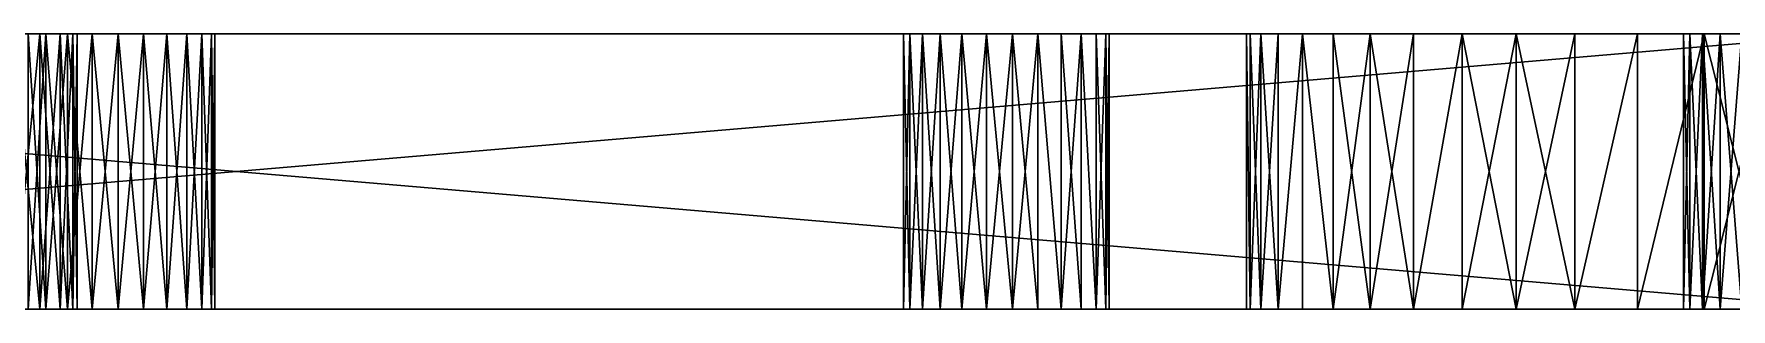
# Model space of a CAD drawing. Header units: metres. Extents: x -5.7 to 75.9, y 0 to 4.
# Drawn here: x 14.87 to 39.54, y 0 to 4 of the extents above; entities that cross this region are included whole.
import ezdxf

# ---------------------------------------------------------------- set-up
doc = ezdxf.new("R2010")
doc.units = ezdxf.units.M

msp = doc.modelspace()

# ---------------------------------------------------------------- linework, layer by layer
for points in [[(-5.696938, 4, 90), (-5.696938, 0, 90), (41.318542, 0, 90)], [(41.318542, 4, 90), (-5.696938, 4, 90), (41.318542, 0, 90)], [(41.318542, 4, -5), (41.318542, 0, -5), (-5.696938, 0, -5)], [(-5.696938, 4, -5), (41.318542, 4, -5), (-5.696938, 0, -5)], [(9, 4, 84), (-5.696938, 4, 90), (41.318542, 4, 90)], [(-5.696938, 4, -5), (9, 4), (41.318542, 4, -5)], [(9, 4, 24), (16.463526, 4, 35.573414), (27.511827, 4, 26.312)], [(9, 4, 24), (27.511827, 4, 26.312), (27.605335, 4, 25.947813)], [(14.571653, 4, 14.590503), (9, 4, 24), (27.605335, 4, 25.947813)], [(14.571653, 4, 74.554253), (9, 4, 84), (41.318542, 4, 90)], [(9, 4, 60), (15.043864, 4, 48.155769), (14.786474, 4, 47.88168)], [(14.786474, 4, 36.11832), (15.043864, 4, 35.844231), (9, 4, 24)], [(15.043864, 4, 35.844231), (15.361331, 4, 35.642761), (9, 4, 24)], [(15.043864, 4, 48.155769), (9, 4, 60), (15.361331, 4, 48.357239)], [(15.361331, 4, 35.642761), (15.718928, 4, 35.526569), (9, 4, 24)], [(15.718928, 4, 35.526569), (16.094185, 4, 35.50296), (9, 4, 24)], [(16.094185, 4, 35.50296), (16.463526, 4, 35.573414), (9, 4, 24)], [(15.361331, 4, 48.357239), (9, 4, 60), (15.718928, 4, 48.473431)], [(15.718928, 4, 48.473431), (9, 4, 60), (16.094185, 4, 48.49704)], [(16.094185, 4, 48.49704), (9, 4, 60), (16.463526, 4, 48.426586)], [(9, 4, 60), (14.571653, 4, 71.176941), (27.605335, 4, 58.052185)], [(16.463526, 4, 48.426586), (9, 4, 60), (27.511827, 4, 57.688)], [(9, 4, 60), (27.605335, 4, 58.052185), (27.511827, 4, 57.688)], [(14.571653, 4, 11.213191), (14.957937, 4, 11.532753), (9, 4)], [(9, 4), (14.957937, 4, 11.532753), (41.318542, 4, -5)], [(14.571653, 4, 71.176941), (14.571653, 0, 71.176941), (14.957937, 0, 71.496506)], [(14.957937, 4, 71.496506), (14.571653, 4, 71.176941), (14.957937, 0, 71.496506)], [(14.571653, 4, 74.554253), (14.957937, 4, 74.234688), (14.957937, 0, 74.234688)], [(14.571653, 4, 74.554253), (14.957937, 0, 74.234688), (14.571653, 0, 74.554253)], [(14.957937, 4, 11.532753), (14.571653, 4, 11.213191), (14.571653, 0, 11.213191)], [(14.957937, 4, 11.532753), (14.571653, 0, 11.213191), (14.957937, 0, 11.532753)], [(14.571653, 4, 14.590503), (14.957937, 4, 14.270942), (14.957937, 0, 14.270942)], [(14.571653, 4, 14.590503), (14.957937, 0, 14.270942), (14.571653, 0, 14.590503)], [(14.571653, 4, 14.590503), (27.605335, 4, 25.947813), (27.786474, 4, 25.618322)], [(14.957937, 4, 14.270942), (14.571653, 4, 14.590503), (27.786474, 4, 25.618322)], [(14.957937, 4, 74.234688), (14.571653, 4, 74.554253), (41.318542, 4, 90)], [(14.571653, 4, 71.176941), (14.957937, 4, 71.496506), (27.786474, 4, 58.38168)], [(14.571653, 4, 71.176941), (27.786474, 4, 58.38168), (27.605335, 4, 58.052185)], [(14.786474, 4, 37.88168), (15.043864, 4, 38.155769), (14.786474, 0, 37.88168)], [(15.043864, 4, 38.155769), (15.043864, 0, 38.155769), (14.786474, 0, 37.88168)], [(14.786474, 4, 36.11832), (14.786474, 0, 36.11832), (15.043864, 0, 35.844231)], [(15.043864, 4, 35.844231), (14.786474, 4, 36.11832), (15.043864, 0, 35.844231)], [(14.786474, 4, 47.88168), (15.043864, 4, 48.155769), (15.043864, 0, 48.155769)], [(14.786474, 4, 47.88168), (15.043864, 0, 48.155769), (14.786474, 0, 47.88168)], [(15.043864, 4, 45.844231), (14.786474, 4, 46.11832), (14.786474, 0, 46.11832)], [(15.043864, 4, 45.844231), (14.786474, 0, 46.11832), (15.043864, 0, 45.844231)], [(15.043864, 4, 45.844231), (15.043864, 4, 38.155769), (14.786474, 4, 37.88168)], [(14.786474, 4, 46.11832), (15.043864, 4, 45.844231), (14.786474, 4, 37.88168)], [(15.252613, 4, 71.902092), (14.957937, 4, 71.496506), (14.957937, 0, 71.496506)], [(15.252613, 4, 71.902092), (14.957937, 0, 71.496506), (15.252613, 0, 71.902092)], [(14.957937, 4, 74.234688), (15.252613, 4, 73.829102), (14.957937, 0, 74.234688)], [(15.252613, 4, 73.829102), (15.252613, 0, 73.829102), (14.957937, 0, 74.234688)], [(15.252613, 4, 11.93834), (14.957937, 4, 11.532753), (14.957937, 0, 11.532753)], [(15.252613, 4, 11.93834), (14.957937, 0, 11.532753), (15.252613, 0, 11.93834)], [(14.957937, 4, 14.270942), (15.252613, 4, 13.865355), (15.252613, 0, 13.865355)], [(14.957937, 4, 14.270942), (15.252613, 0, 13.865355), (14.957937, 0, 14.270942)], [(15.252613, 4, 73.829102), (14.957937, 4, 74.234688), (41.318542, 4, 90)], [(14.957937, 4, 14.270942), (27.786474, 4, 25.618322), (28.043863, 4, 25.344231)], [(15.252613, 4, 13.865355), (14.957937, 4, 14.270942), (28.043863, 4, 25.344231)], [(14.957937, 4, 71.496506), (15.252613, 4, 71.902092), (28.043863, 4, 58.655769)], [(14.957937, 4, 71.496506), (28.043863, 4, 58.655769), (27.786474, 4, 58.38168)], [(14.957937, 4, 11.532753), (15.252613, 4, 11.93834), (41.318542, 4, -5)], [(15.043864, 4, 38.155769), (15.361331, 4, 38.357239), (15.043864, 0, 38.155769)], [(15.361331, 4, 38.357239), (15.361331, 0, 38.357239), (15.043864, 0, 38.155769)], [(15.043864, 4, 35.844231), (15.043864, 0, 35.844231), (15.361331, 0, 35.642761)], [(15.361331, 4, 35.642761), (15.043864, 4, 35.844231), (15.361331, 0, 35.642761)], [(15.043864, 4, 48.155769), (15.361331, 4, 48.357239), (15.361331, 0, 48.357239)], [(15.043864, 4, 48.155769), (15.361331, 0, 48.357239), (15.043864, 0, 48.155769)], [(15.361331, 4, 45.642761), (15.043864, 4, 45.844231), (15.043864, 0, 45.844231)], [(15.361331, 4, 45.642761), (15.043864, 0, 45.844231), (15.361331, 0, 45.642761)], [(15.043864, 4, 45.844231), (15.361331, 4, 45.642761), (15.043864, 4, 38.155769)], [(15.043864, 4, 38.155769), (15.361331, 4, 45.642761), (15.361331, 4, 38.357239)], [(15.252613, 4, 73.829102), (15.437166, 4, 73.362976), (15.252613, 0, 73.829102)], [(15.437166, 4, 73.362976), (15.437166, 0, 73.362976), (15.252613, 0, 73.829102)], [(15.252613, 4, 71.902092), (15.252613, 0, 71.902092), (15.437166, 0, 72.368217)], [(15.437166, 4, 72.368217), (15.252613, 4, 71.902092), (15.437166, 0, 72.368217)], [(15.437166, 4, 12.404468), (15.252613, 4, 11.93834), (15.252613, 0, 11.93834)], [(15.252613, 4, 13.865355), (15.437166, 4, 13.399227), (15.437166, 0, 13.399227)], [(15.437166, 4, 12.404468), (15.252613, 0, 11.93834), (15.437166, 0, 12.404468)], [(15.252613, 4, 13.865355), (15.437166, 0, 13.399227), (15.252613, 0, 13.865355)], [(15.252613, 4, 11.93834), (15.437166, 4, 12.404468), (39.124958, 4, 15.786326)], [(15.252613, 4, 11.93834), (39.124958, 4, 15.786326), (39.382347, 4, 15.512235)], [(15.252613, 4, 13.865355), (28.043863, 4, 25.344231), (28.361332, 4, 25.142759)], [(15.437166, 4, 13.399227), (15.252613, 4, 13.865355), (28.361332, 4, 25.142759)], [(15.252613, 4, 71.902092), (15.437166, 4, 72.368217), (28.361332, 4, 58.857239)], [(28.043863, 4, 58.655769), (15.252613, 4, 71.902092), (28.361332, 4, 58.857239)], [(15.437166, 4, 73.362976), (15.252613, 4, 73.829102), (39.382347, 4, 67.823776)], [(15.252613, 4, 73.829102), (41.318542, 4, 90), (39.382347, 4, 67.823776)], [(15.252613, 4, 11.93834), (39.382347, 4, 15.512235), (41.318542, 4, -5)], [(15.361331, 4, 38.357239), (15.718928, 4, 38.473431), (15.718928, 0, 38.473431)], [(15.361331, 4, 38.357239), (15.718928, 0, 38.473431), (15.361331, 0, 38.357239)], [(15.718928, 4, 35.526569), (15.361331, 4, 35.642761), (15.361331, 0, 35.642761)], [(15.718928, 4, 35.526569), (15.361331, 0, 35.642761), (15.718928, 0, 35.526569)], [(15.361331, 4, 48.357239), (15.718928, 4, 48.473431), (15.718928, 0, 48.473431)], [(15.361331, 4, 48.357239), (15.718928, 0, 48.473431), (15.361331, 0, 48.357239)], [(15.361331, 4, 45.642761), (15.361331, 0, 45.642761), (15.718928, 0, 45.526569)], [(15.718928, 4, 45.526569), (15.361331, 4, 45.642761), (15.718928, 0, 45.526569)], [(15.361331, 4, 38.357239), (15.361331, 4, 45.642761), (15.718928, 4, 38.473431)], [(15.361331, 4, 45.642761), (15.718928, 4, 45.526569), (15.718928, 4, 38.473431)], [(15.437166, 4, 73.362976), (15.5, 4, 72.865601), (15.5, 0, 72.865601)], [(15.437166, 4, 73.362976), (15.5, 0, 72.865601), (15.437166, 0, 73.362976)], [(15.5, 4, 72.865601), (15.437166, 4, 72.368217), (15.437166, 0, 72.368217)], [(15.5, 4, 72.865601), (15.437166, 0, 72.368217), (15.5, 0, 72.865601)], [(15.437166, 4, 13.399227), (15.5, 4, 12.901847), (15.5, 0, 12.901847)], [(15.437166, 4, 13.399227), (15.5, 0, 12.901847), (15.437166, 0, 13.399227)], [(15.5, 4, 12.901847), (15.437166, 4, 12.404468), (15.437166, 0, 12.404468)], [(15.5, 4, 12.901847), (15.437166, 0, 12.404468), (15.5, 0, 12.901847)], [(15.437166, 4, 12.404468), (15.5, 4, 12.901847), (38.943817, 4, 16.115818)], [(15.437166, 4, 12.404468), (38.943817, 4, 16.115818), (39.124958, 4, 15.786326)], [(15.5, 4, 12.901847), (15.437166, 4, 13.399227), (28.718927, 4, 25.026569)], [(15.437166, 4, 13.399227), (28.361332, 4, 25.142759), (28.718927, 4, 25.026569)], [(28.361332, 4, 58.857239), (15.437166, 4, 72.368217), (28.718927, 4, 58.973431)], [(15.5, 4, 72.865601), (15.437166, 4, 73.362976), (39.124958, 4, 67.549683)], [(15.437166, 4, 73.362976), (39.382347, 4, 67.823776), (39.124958, 4, 67.549683)], [(15.437166, 4, 72.368217), (15.5, 4, 72.865601), (38.943817, 4, 67.220192)], [(28.718927, 4, 58.973431), (15.437166, 4, 72.368217), (38.943817, 4, 67.220192)], [(15.5, 4, 12.901847), (28.718927, 4, 25.026569), (38.943817, 4, 16.115818)], [(15.5, 4, 72.865601), (39.124958, 4, 67.549683), (38.943817, 4, 67.220192)], [(15.718928, 4, 38.473431), (16.094185, 4, 38.49704), (15.718928, 0, 38.473431)], [(16.094185, 4, 38.49704), (16.094185, 0, 38.49704), (15.718928, 0, 38.473431)], [(15.718928, 4, 35.526569), (15.718928, 0, 35.526569), (16.094185, 0, 35.50296)], [(16.094185, 4, 35.50296), (15.718928, 4, 35.526569), (16.094185, 0, 35.50296)], [(15.718928, 4, 48.473431), (16.094185, 4, 48.49704), (15.718928, 0, 48.473431)], [(16.094185, 4, 48.49704), (16.094185, 0, 48.49704), (15.718928, 0, 48.473431)], [(16.094185, 4, 45.50296), (15.718928, 4, 45.526569), (15.718928, 0, 45.526569)], [(16.094185, 4, 45.50296), (15.718928, 0, 45.526569), (16.094185, 0, 45.50296)], [(15.718928, 4, 45.526569), (16.094185, 4, 45.50296), (16.094185, 4, 38.49704)], [(15.718928, 4, 38.473431), (15.718928, 4, 45.526569), (16.094185, 4, 38.49704)], [(16.463526, 4, 35.573414), (16.094185, 4, 35.50296), (16.094185, 0, 35.50296)], [(16.463526, 4, 35.573414), (16.094185, 0, 35.50296), (16.463526, 0, 35.573414)], [(16.094185, 4, 38.49704), (16.463526, 4, 38.426586), (16.094185, 0, 38.49704)], [(16.463526, 4, 38.426586), (16.463526, 0, 38.426586), (16.094185, 0, 38.49704)], [(16.094185, 4, 48.49704), (16.463526, 4, 48.426586), (16.463526, 0, 48.426586)], [(16.094185, 4, 48.49704), (16.463526, 0, 48.426586), (16.094185, 0, 48.49704)], [(16.094185, 4, 45.50296), (16.094185, 0, 45.50296), (16.463526, 0, 45.573414)], [(16.463526, 4, 45.573414), (16.094185, 4, 45.50296), (16.463526, 0, 45.573414)], [(16.094185, 4, 38.49704), (16.463526, 4, 45.573414), (16.463526, 4, 38.426586)], [(16.094185, 4, 45.50296), (16.463526, 4, 45.573414), (16.094185, 4, 38.49704)], [(16.463526, 4, 35.573414), (16.463526, 0, 35.573414), (16.80374, 0, 35.733509)], [(16.80374, 4, 35.733509), (16.463526, 4, 35.573414), (16.80374, 0, 35.733509)], [(16.463526, 4, 38.426586), (16.80374, 4, 38.266491), (16.80374, 0, 38.266491)], [(16.463526, 4, 38.426586), (16.80374, 0, 38.266491), (16.463526, 0, 38.426586)], [(16.80374, 4, 45.733509), (16.463526, 0, 45.573414), (16.80374, 0, 45.733509)], [(16.463526, 4, 48.426586), (16.80374, 4, 48.266491), (16.463526, 0, 48.426586)], [(16.80374, 4, 48.266491), (16.80374, 0, 48.266491), (16.463526, 0, 48.426586)], [(16.80374, 4, 45.733509), (16.463526, 4, 45.573414), (16.463526, 0, 45.573414)], [(16.463526, 4, 45.573414), (16.80374, 4, 45.733509), (16.463526, 4, 38.426586)], [(16.463526, 4, 38.426586), (16.80374, 4, 45.733509), (16.80374, 4, 38.266491)], [(16.463526, 4, 35.573414), (16.80374, 4, 35.733509), (27.511827, 4, 26.688)], [(16.463526, 4, 35.573414), (27.511827, 4, 26.688), (27.511827, 4, 26.312)], [(16.463526, 4, 48.426586), (27.511827, 4, 57.688), (27.511827, 4, 57.312)], [(16.80374, 4, 48.266491), (16.463526, 4, 48.426586), (27.511827, 4, 57.312)], [(17.093452, 4, 35.973179), (16.80374, 4, 35.733509), (16.80374, 0, 35.733509)], [(17.093452, 4, 35.973179), (16.80374, 0, 35.733509), (17.093452, 0, 35.973179)], [(16.80374, 4, 38.266491), (17.093452, 4, 38.026821), (17.093452, 0, 38.026821)], [(16.80374, 4, 38.266491), (17.093452, 0, 38.026821), (16.80374, 0, 38.266491)], [(16.80374, 4, 45.733509), (16.80374, 0, 45.733509), (17.093452, 0, 45.973179)], [(17.093452, 4, 45.973179), (16.80374, 4, 45.733509), (17.093452, 0, 45.973179)], [(16.80374, 4, 48.266491), (17.093452, 4, 48.026821), (17.093452, 0, 48.026821)], [(16.80374, 4, 48.266491), (17.093452, 0, 48.026821), (16.80374, 0, 48.266491)], [(16.80374, 4, 38.266491), (16.80374, 4, 45.733509), (17.093452, 4, 38.026821)], [(16.80374, 4, 45.733509), (17.093452, 4, 45.973179), (17.093452, 4, 38.026821)], [(16.80374, 4, 35.733509), (17.093452, 4, 35.973179), (27.605335, 4, 27.052187)], [(16.80374, 4, 35.733509), (27.605335, 4, 27.052187), (27.511827, 4, 26.688)], [(16.80374, 4, 48.266491), (27.511827, 4, 57.312), (27.605335, 4, 56.947815)], [(17.093452, 4, 48.026821), (16.80374, 4, 48.266491), (27.605335, 4, 56.947815)], [(17.093452, 4, 35.973179), (17.093452, 0, 35.973179), (17.314461, 0, 36.27737)], [(17.314461, 4, 36.27737), (17.093452, 4, 35.973179), (17.314461, 0, 36.27737)], [(17.093452, 4, 38.026821), (17.314461, 4, 37.72263), (17.093452, 0, 38.026821)], [(17.314461, 4, 37.72263), (17.314461, 0, 37.72263), (17.093452, 0, 38.026821)], [(17.314461, 4, 46.27737), (17.093452, 4, 45.973179), (17.093452, 0, 45.973179)], [(17.314461, 4, 46.27737), (17.093452, 0, 45.973179), (17.314461, 0, 46.27737)], [(17.093452, 4, 48.026821), (17.314461, 4, 47.72263), (17.314461, 0, 47.72263)], [(17.093452, 4, 48.026821), (17.314461, 0, 47.72263), (17.093452, 0, 48.026821)], [(17.093452, 4, 38.026821), (17.093452, 4, 45.973179), (17.314461, 4, 37.72263)], [(17.093452, 4, 45.973179), (17.314461, 4, 46.27737), (17.314461, 4, 37.72263)], [(17.093452, 4, 35.973179), (17.314461, 4, 36.27737), (27.786474, 4, 27.381678)], [(17.093452, 4, 35.973179), (27.786474, 4, 27.381678), (27.605335, 4, 27.052187)], [(17.093452, 4, 48.026821), (27.605335, 4, 56.947815), (27.786474, 4, 56.61832)], [(17.314461, 4, 47.72263), (17.093452, 4, 48.026821), (27.786474, 4, 56.61832)], [(17.314461, 4, 37.72263), (17.452875, 4, 37.373035), (17.314461, 0, 37.72263)], [(17.452875, 4, 37.373035), (17.452875, 0, 37.373035), (17.314461, 0, 37.72263)], [(17.452875, 4, 36.626965), (17.314461, 4, 36.27737), (17.314461, 0, 36.27737)], [(17.452875, 4, 36.626965), (17.314461, 0, 36.27737), (17.452875, 0, 36.626965)], [(17.314461, 4, 47.72263), (17.452875, 4, 47.373035), (17.452875, 0, 47.373035)], [(17.314461, 4, 46.27737), (17.314461, 0, 46.27737), (17.452875, 0, 46.626965)], [(17.452875, 4, 46.626965), (17.314461, 4, 46.27737), (17.452875, 0, 46.626965)], [(17.314461, 4, 47.72263), (17.452875, 0, 47.373035), (17.314461, 0, 47.72263)], [(17.314461, 4, 36.27737), (17.452875, 4, 36.626965), (28.043863, 4, 27.655769)], [(17.314461, 4, 36.27737), (28.043863, 4, 27.655769), (27.786474, 4, 27.381678)], [(17.314461, 4, 47.72263), (27.786474, 4, 56.61832), (28.043863, 4, 56.344231)], [(17.452875, 4, 47.373035), (17.314461, 4, 47.72263), (28.043863, 4, 56.344231)], [(17.314461, 4, 46.27737), (17.452875, 4, 46.626965), (32.551189, 4, 43.10722)], [(17.314461, 4, 46.27737), (32.551189, 4, 43.10722), (32.5, 4, 42)], [(17.314461, 4, 37.72263), (17.314461, 4, 46.27737), (32.5, 4, 42)], [(17.314461, 4, 37.72263), (32.5, 4, 42), (32.551189, 4, 40.89278)], [(17.452875, 4, 37.373035), (17.314461, 4, 37.72263), (32.551189, 4, 40.89278)], [(17.452875, 4, 37.373035), (17.5, 4, 37), (17.452875, 0, 37.373035)], [(17.5, 4, 37), (17.5, 0, 37), (17.452875, 0, 37.373035)], [(17.5, 4, 37), (17.452875, 4, 36.626965), (17.452875, 0, 36.626965)], [(17.5, 4, 37), (17.452875, 0, 36.626965), (17.5, 0, 37)], [(17.452875, 4, 47.373035), (17.5, 4, 47), (17.5, 0, 47)], [(17.452875, 4, 47.373035), (17.5, 0, 47), (17.452875, 0, 47.373035)], [(17.5, 4, 47), (17.452875, 4, 46.626965), (17.452875, 0, 46.626965)], [(17.5, 4, 47), (17.452875, 0, 46.626965), (17.5, 0, 47)], [(17.452875, 4, 36.626965), (33.310333, 4, 37.6651), (28.361332, 4, 27.857241)], [(28.043863, 4, 27.655769), (17.452875, 4, 36.626965), (28.361332, 4, 27.857241)], [(17.452875, 4, 47.373035), (28.361332, 4, 56.142761), (33.310333, 4, 46.3349)], [(17.452875, 4, 47.373035), (33.310333, 4, 46.3349), (32.958092, 4, 45.283955)], [(17.5, 4, 47), (17.452875, 4, 47.373035), (32.958092, 4, 45.283955)], [(17.452875, 4, 46.626965), (17.5, 4, 47), (32.704323, 4, 44.204994)], [(17.452875, 4, 47.373035), (28.043863, 4, 56.344231), (28.361332, 4, 56.142761)], [(17.452875, 4, 46.626965), (32.704323, 4, 44.204994), (32.551189, 4, 43.10722)], [(17.5, 4, 37), (17.452875, 4, 37.373035), (32.704323, 4, 39.795006)], [(17.452875, 4, 37.373035), (32.551189, 4, 40.89278), (32.704323, 4, 39.795006)], [(17.452875, 4, 36.626965), (17.5, 4, 37), (32.958092, 4, 38.716045)], [(17.452875, 4, 36.626965), (32.958092, 4, 38.716045), (33.310333, 4, 37.6651)], [(17.5, 4, 47), (32.958092, 4, 45.283955), (32.704323, 4, 44.204994)], [(17.5, 4, 37), (32.704323, 4, 39.795006), (32.958092, 4, 38.716045)], [(27.605335, 4, 27.052187), (27.605335, 0, 27.052187), (27.511827, 0, 26.688)], [(27.511827, 4, 26.688), (27.605335, 4, 27.052187), (27.511827, 0, 26.688)], [(27.511827, 4, 26.312), (27.511827, 4, 26.688), (27.511827, 0, 26.688)], [(27.511827, 4, 26.312), (27.511827, 0, 26.688), (27.511827, 0, 26.312)], [(27.605335, 4, 25.947813), (27.511827, 4, 26.312), (27.511827, 0, 26.312)], [(27.605335, 4, 25.947813), (27.511827, 0, 26.312), (27.605335, 0, 25.947813)], [(27.511827, 4, 57.688), (27.605335, 4, 58.052185), (27.605335, 0, 58.052185)], [(27.511827, 4, 57.688), (27.605335, 0, 58.052185), (27.511827, 0, 57.688)], [(27.511827, 4, 57.312), (27.511827, 4, 57.688), (27.511827, 0, 57.688)], [(27.511827, 4, 57.312), (27.511827, 0, 57.688), (27.511827, 0, 57.312)], [(27.511827, 4, 57.312), (27.511827, 0, 57.312), (27.605335, 0, 56.947815)], [(27.605335, 4, 56.947815), (27.511827, 4, 57.312), (27.605335, 0, 56.947815)], [(27.605335, 4, 27.052187), (27.786474, 4, 27.381678), (27.786474, 0, 27.381678)], [(27.605335, 4, 27.052187), (27.786474, 0, 27.381678), (27.605335, 0, 27.052187)], [(27.605335, 4, 25.947813), (27.605335, 0, 25.947813), (27.786474, 0, 25.618322)], [(27.786474, 4, 25.618322), (27.605335, 4, 25.947813), (27.786474, 0, 25.618322)], [(27.605335, 4, 58.052185), (27.786474, 4, 58.38168), (27.786474, 0, 58.38168)], [(27.605335, 4, 58.052185), (27.786474, 0, 58.38168), (27.605335, 0, 58.052185)], [(27.786474, 4, 56.61832), (27.605335, 4, 56.947815), (27.605335, 0, 56.947815)], [(27.786474, 4, 56.61832), (27.605335, 0, 56.947815), (27.786474, 0, 56.61832)], [(27.786474, 4, 27.381678), (28.043863, 4, 27.655769), (28.043863, 0, 27.655769)], [(27.786474, 4, 27.381678), (28.043863, 0, 27.655769), (27.786474, 0, 27.381678)], [(28.043863, 4, 25.344231), (27.786474, 4, 25.618322), (27.786474, 0, 25.618322)], [(28.043863, 4, 25.344231), (27.786474, 0, 25.618322), (28.043863, 0, 25.344231)], [(27.786474, 4, 58.38168), (28.043863, 4, 58.655769), (28.043863, 0, 58.655769)], [(27.786474, 4, 58.38168), (28.043863, 0, 58.655769), (27.786474, 0, 58.38168)], [(28.043863, 4, 56.344231), (27.786474, 4, 56.61832), (27.786474, 0, 56.61832)], [(28.043863, 4, 56.344231), (27.786474, 0, 56.61832), (28.043863, 0, 56.344231)], [(28.043863, 4, 27.655769), (28.361332, 4, 27.857241), (28.043863, 0, 27.655769)], [(28.361332, 4, 27.857241), (28.361332, 0, 27.857241), (28.043863, 0, 27.655769)], [(28.361332, 4, 25.142759), (28.043863, 4, 25.344231), (28.043863, 0, 25.344231)], [(28.361332, 4, 25.142759), (28.043863, 0, 25.344231), (28.361332, 0, 25.142759)], [(28.043863, 4, 58.655769), (28.361332, 4, 58.857239), (28.361332, 0, 58.857239)], [(28.043863, 4, 58.655769), (28.361332, 0, 58.857239), (28.043863, 0, 58.655769)], [(28.361332, 4, 56.142761), (28.043863, 4, 56.344231), (28.043863, 0, 56.344231)], [(28.361332, 4, 56.142761), (28.043863, 0, 56.344231), (28.361332, 0, 56.142761)], [(28.361332, 4, 27.857241), (28.718927, 4, 27.973431), (28.361332, 0, 27.857241)], [(28.718927, 4, 27.973431), (28.718927, 0, 27.973431), (28.361332, 0, 27.857241)], [(28.361332, 4, 25.142759), (28.361332, 0, 25.142759), (28.718927, 0, 25.026569)], [(28.718927, 4, 25.026569), (28.361332, 4, 25.142759), (28.718927, 0, 25.026569)], [(28.361332, 4, 58.857239), (28.718927, 4, 58.973431), (28.718927, 0, 58.973431)], [(28.361332, 4, 58.857239), (28.718927, 0, 58.973431), (28.361332, 0, 58.857239)], [(28.361332, 4, 56.142761), (28.361332, 0, 56.142761), (28.718927, 0, 56.026569)], [(28.718927, 4, 56.026569), (28.361332, 4, 56.142761), (28.718927, 0, 56.026569)], [(28.361332, 4, 27.857241), (33.310333, 4, 37.6651), (28.718927, 4, 27.973431)], [(28.361332, 4, 56.142761), (28.718927, 4, 56.026569), (33.310333, 4, 46.3349)], [(28.718927, 4, 27.973431), (29.094185, 4, 27.99704), (29.094185, 0, 27.99704)], [(28.718927, 4, 27.973431), (29.094185, 0, 27.99704), (28.718927, 0, 27.973431)], [(28.718927, 4, 25.026569), (28.718927, 0, 25.026569), (29.094185, 0, 25.00296)], [(29.094185, 4, 25.00296), (28.718927, 4, 25.026569), (29.094185, 0, 25.00296)], [(28.718927, 4, 58.973431), (29.094185, 4, 58.99704), (29.094185, 0, 58.99704)], [(28.718927, 4, 58.973431), (29.094185, 0, 58.99704), (28.718927, 0, 58.973431)], [(29.094185, 4, 56.00296), (28.718927, 4, 56.026569), (28.718927, 0, 56.026569)], [(29.094185, 4, 56.00296), (28.718927, 0, 56.026569), (29.094185, 0, 56.00296)], [(28.718927, 4, 25.026569), (29.094185, 4, 25.00296), (38.850311, 4, 16.480005)], [(28.718927, 4, 25.026569), (38.850311, 4, 16.480005), (38.943817, 4, 16.115818)], [(33.310333, 4, 37.6651), (33.758041, 4, 36.651138), (28.718927, 4, 27.973431)], [(28.718927, 4, 27.973431), (33.758041, 4, 36.651138), (29.094185, 4, 27.99704)], [(28.718927, 4, 56.026569), (29.094185, 4, 56.00296), (33.758041, 4, 47.348862)], [(28.718927, 4, 56.026569), (33.758041, 4, 47.348862), (33.310333, 4, 46.3349)], [(29.094185, 4, 58.99704), (28.718927, 4, 58.973431), (38.943817, 4, 67.220192)], [(29.463526, 4, 25.073416), (29.094185, 0, 25.00296), (29.463526, 0, 25.073416)], [(29.094185, 4, 27.99704), (29.463526, 4, 27.926584), (29.463526, 0, 27.926584)], [(29.094185, 4, 27.99704), (29.463526, 0, 27.926584), (29.094185, 0, 27.99704)], [(29.463526, 4, 25.073416), (29.094185, 4, 25.00296), (29.094185, 0, 25.00296)], [(29.094185, 4, 58.99704), (29.463526, 4, 58.926586), (29.094185, 0, 58.99704)], [(29.463526, 4, 58.926586), (29.463526, 0, 58.926586), (29.094185, 0, 58.99704)], [(29.094185, 4, 56.00296), (29.094185, 0, 56.00296), (29.463526, 0, 56.073414)], [(29.463526, 4, 56.073414), (29.094185, 4, 56.00296), (29.463526, 0, 56.073414)], [(29.094185, 4, 25.00296), (38.850311, 4, 16.856005), (38.850311, 4, 16.480005)], [(33.758041, 4, 36.651138), (34.297394, 4, 35.682816), (29.094185, 4, 27.99704)], [(29.094185, 4, 27.99704), (34.297394, 4, 35.682816), (29.463526, 4, 27.926584)], [(29.094185, 4, 56.00296), (29.463526, 4, 56.073414), (34.297394, 4, 48.317184)], [(29.094185, 4, 56.00296), (34.297394, 4, 48.317184), (33.758041, 4, 47.348862)], [(29.463526, 4, 58.926586), (29.094185, 4, 58.99704), (38.850311, 4, 66.856003)], [(29.094185, 4, 58.99704), (38.943817, 4, 67.220192), (38.850311, 4, 66.856003)], [(29.094185, 4, 25.00296), (29.463526, 4, 25.073416), (38.850311, 4, 16.856005)], [(29.463526, 4, 25.073416), (29.463526, 0, 25.073416), (29.80374, 0, 25.233509)], [(29.80374, 4, 25.233509), (29.463526, 4, 25.073416), (29.80374, 0, 25.233509)], [(29.463526, 4, 27.926584), (29.80374, 4, 27.766491), (29.80374, 0, 27.766491)], [(29.463526, 4, 27.926584), (29.80374, 0, 27.766491), (29.463526, 0, 27.926584)], [(29.463526, 4, 56.073414), (29.463526, 0, 56.073414), (29.80374, 0, 56.233509)], [(29.80374, 4, 56.233509), (29.463526, 4, 56.073414), (29.80374, 0, 56.233509)], [(29.463526, 4, 58.926586), (29.80374, 4, 58.766491), (29.80374, 0, 58.766491)], [(29.463526, 4, 58.926586), (29.80374, 0, 58.766491), (29.463526, 0, 58.926586)], [(34.297394, 4, 35.682816), (34.923794, 4, 34.768383), (29.463526, 4, 27.926584)], [(29.463526, 4, 27.926584), (34.923794, 4, 34.768383), (29.80374, 4, 27.766491)], [(29.463526, 4, 56.073414), (29.80374, 4, 56.233509), (34.923794, 4, 49.231617)], [(29.463526, 4, 56.073414), (34.923794, 4, 49.231617), (34.297394, 4, 48.317184)], [(29.463526, 4, 58.926586), (38.850311, 4, 66.856003), (38.850311, 4, 66.480003)], [(29.80374, 4, 58.766491), (29.463526, 4, 58.926586), (38.850311, 4, 66.480003)], [(29.463526, 4, 25.073416), (29.80374, 4, 25.233509), (38.943817, 4, 17.220192)], [(29.463526, 4, 25.073416), (38.943817, 4, 17.220192), (38.850311, 4, 16.856005)], [(29.80374, 4, 25.233509), (29.80374, 0, 25.233509), (30.093452, 0, 25.473179)], [(30.093452, 4, 25.473179), (29.80374, 4, 25.233509), (30.093452, 0, 25.473179)], [(29.80374, 4, 27.766491), (30.093452, 4, 27.526821), (29.80374, 0, 27.766491)], [(30.093452, 4, 27.526821), (30.093452, 0, 27.526821), (29.80374, 0, 27.766491)], [(30.093452, 4, 56.473179), (29.80374, 4, 56.233509), (29.80374, 0, 56.233509)], [(30.093452, 4, 56.473179), (29.80374, 0, 56.233509), (30.093452, 0, 56.473179)], [(29.80374, 4, 58.766491), (30.093452, 4, 58.526821), (29.80374, 0, 58.766491)], [(30.093452, 4, 58.526821), (30.093452, 0, 58.526821), (29.80374, 0, 58.766491)], [(34.923794, 4, 34.768383), (35.631893, 4, 33.915653), (29.80374, 4, 27.766491)], [(29.80374, 4, 27.766491), (35.631893, 4, 33.915653), (30.093452, 4, 27.526821)], [(29.80374, 4, 56.233509), (30.093452, 4, 56.473179), (35.631893, 4, 50.084347)], [(29.80374, 4, 56.233509), (35.631893, 4, 50.084347), (34.923794, 4, 49.231617)], [(29.80374, 4, 58.766491), (38.850311, 4, 66.480003), (38.943817, 4, 66.115814)], [(30.093452, 4, 58.526821), (29.80374, 4, 58.766491), (38.943817, 4, 66.115814)], [(29.80374, 4, 25.233509), (30.093452, 4, 25.473179), (39.124958, 4, 17.549683)], [(29.80374, 4, 25.233509), (39.124958, 4, 17.549683), (38.943817, 4, 17.220192)], [(30.314461, 4, 25.777369), (30.093452, 4, 25.473179), (30.314461, 0, 25.777369)], [(30.093452, 4, 25.473179), (30.093452, 0, 25.473179), (30.314461, 0, 25.777369)], [(30.093452, 4, 27.526821), (30.314461, 4, 27.222631), (30.314461, 0, 27.222631)], [(30.093452, 4, 27.526821), (30.314461, 0, 27.222631), (30.093452, 0, 27.526821)], [(30.093452, 4, 56.473179), (30.093452, 0, 56.473179), (30.314461, 0, 56.77737)], [(30.314461, 4, 56.77737), (30.093452, 4, 56.473179), (30.314461, 0, 56.77737)], [(30.093452, 4, 58.526821), (30.314461, 4, 58.22263), (30.314461, 0, 58.22263)], [(30.093452, 4, 58.526821), (30.314461, 0, 58.22263), (30.093452, 0, 58.526821)], [(30.093452, 4, 56.473179), (30.314461, 4, 56.77737), (36.415653, 4, 50.868107)], [(30.314461, 4, 27.222631), (30.093452, 4, 27.526821), (36.415653, 4, 33.131893)], [(30.093452, 4, 27.526821), (35.631893, 4, 33.915653), (36.415653, 4, 33.131893)], [(30.093452, 4, 56.473179), (36.415653, 4, 50.868107), (35.631893, 4, 50.084347)], [(30.314461, 4, 58.22263), (30.093452, 4, 58.526821), (39.124958, 4, 65.786324)], [(30.093452, 4, 58.526821), (38.943817, 4, 66.115814), (39.124958, 4, 65.786324)], [(30.093452, 4, 25.473179), (30.314461, 4, 25.777369), (39.382347, 4, 17.823774)], [(30.093452, 4, 25.473179), (39.382347, 4, 17.823774), (39.124958, 4, 17.549683)], [(30.452875, 4, 26.126965), (30.314461, 4, 25.777369), (30.314461, 0, 25.777369)], [(30.314461, 4, 27.222631), (30.452875, 4, 26.873035), (30.314461, 0, 27.222631)], [(30.452875, 4, 26.873035), (30.452875, 0, 26.873035), (30.314461, 0, 27.222631)], [(30.452875, 4, 26.126965), (30.314461, 0, 25.777369), (30.452875, 0, 26.126965)], [(30.314461, 4, 58.22263), (30.452875, 4, 57.873035), (30.452875, 0, 57.873035)], [(30.452875, 4, 57.126965), (30.314461, 4, 56.77737), (30.314461, 0, 56.77737)], [(30.314461, 4, 58.22263), (30.452875, 0, 57.873035), (30.314461, 0, 58.22263)], [(30.452875, 4, 57.126965), (30.314461, 0, 56.77737), (30.452875, 0, 57.126965)], [(36.415653, 4, 50.868107), (30.314461, 4, 56.77737), (37.268383, 4, 51.576206)], [(30.314461, 4, 56.77737), (30.452875, 4, 57.126965), (37.268383, 4, 51.576206)], [(30.452875, 4, 26.873035), (30.314461, 4, 27.222631), (37.268383, 4, 32.423794)], [(30.314461, 4, 27.222631), (36.415653, 4, 33.131893), (37.268383, 4, 32.423794)], [(30.314461, 4, 58.22263), (39.124958, 4, 65.786324), (39.382347, 4, 65.512238)], [(30.452875, 4, 57.873035), (30.314461, 4, 58.22263), (39.382347, 4, 65.512238)], [(30.314461, 4, 25.777369), (30.452875, 4, 26.126965), (39.699814, 4, 18.025246)], [(39.382347, 4, 17.823774), (30.314461, 4, 25.777369), (39.699814, 4, 18.025246)], [(30.452875, 4, 26.873035), (30.5, 4, 26.5), (30.452875, 0, 26.873035)], [(30.5, 4, 26.5), (30.5, 0, 26.5), (30.452875, 0, 26.873035)], [(30.5, 4, 26.5), (30.452875, 4, 26.126965), (30.452875, 0, 26.126965)], [(30.5, 4, 26.5), (30.452875, 0, 26.126965), (30.5, 0, 26.5)], [(30.452875, 4, 57.873035), (30.5, 4, 57.5), (30.5, 0, 57.5)], [(30.452875, 4, 57.873035), (30.5, 0, 57.5), (30.452875, 0, 57.873035)], [(30.5, 4, 57.5), (30.452875, 4, 57.126965), (30.452875, 0, 57.126965)], [(30.5, 4, 57.5), (30.452875, 0, 57.126965), (30.5, 0, 57.5)], [(37.268383, 4, 51.576206), (30.452875, 4, 57.126965), (38.182816, 4, 52.202606)], [(30.452875, 4, 57.126965), (30.5, 4, 57.5), (38.182816, 4, 52.202606)], [(30.5, 4, 57.5), (30.452875, 4, 57.873035), (39.151138, 4, 52.741959)], [(30.452875, 4, 57.873035), (39.699814, 4, 65.31076), (40.1651, 4, 53.189667)], [(39.151138, 4, 52.741959), (30.452875, 4, 57.873035), (40.1651, 4, 53.189667)], [(30.5, 4, 26.5), (30.452875, 4, 26.873035), (38.182816, 4, 31.797394)], [(30.452875, 4, 26.873035), (37.268383, 4, 32.423794), (38.182816, 4, 31.797394)], [(30.452875, 4, 26.126965), (30.5, 4, 26.5), (39.151138, 4, 31.258041)], [(30.452875, 4, 26.126965), (39.151138, 4, 31.258041), (40.1651, 4, 30.810333)], [(30.452875, 4, 57.873035), (39.382347, 4, 65.512238), (39.699814, 4, 65.31076)], [(30.452875, 4, 26.126965), (40.1651, 4, 30.810333), (39.699814, 4, 18.025246)], [(38.182816, 4, 52.202606), (30.5, 4, 57.5), (39.151138, 4, 52.741959)], [(30.5, 4, 26.5), (38.182816, 4, 31.797394), (39.151138, 4, 31.258041)], [(32.5, 4, 42), (32.551189, 4, 43.10722), (32.551189, 0, 43.10722)], [(32.5, 4, 42), (32.551189, 0, 43.10722), (32.5, 0, 42)], [(32.551189, 4, 40.89278), (32.5, 4, 42), (32.551189, 0, 40.89278)], [(32.5, 4, 42), (32.5, 0, 42), (32.551189, 0, 40.89278)], [(32.551189, 4, 43.10722), (32.704323, 4, 44.204994), (32.551189, 0, 43.10722)], [(32.704323, 4, 44.204994), (32.704323, 0, 44.204994), (32.551189, 0, 43.10722)], [(32.704323, 4, 39.795006), (32.551189, 4, 40.89278), (32.704323, 0, 39.795006)], [(32.551189, 4, 40.89278), (32.551189, 0, 40.89278), (32.704323, 0, 39.795006)], [(32.704323, 4, 44.204994), (32.958092, 4, 45.283955), (32.704323, 0, 44.204994)], [(32.958092, 4, 45.283955), (32.958092, 0, 45.283955), (32.704323, 0, 44.204994)], [(32.958092, 4, 38.716045), (32.704323, 4, 39.795006), (32.958092, 0, 38.716045)], [(32.704323, 4, 39.795006), (32.704323, 0, 39.795006), (32.958092, 0, 38.716045)], [(33.310333, 4, 46.3349), (33.310333, 0, 46.3349), (32.958092, 0, 45.283955)], [(32.958092, 4, 45.283955), (33.310333, 4, 46.3349), (32.958092, 0, 45.283955)], [(33.310333, 4, 37.6651), (32.958092, 4, 38.716045), (32.958092, 0, 38.716045)], [(33.310333, 4, 37.6651), (32.958092, 0, 38.716045), (33.310333, 0, 37.6651)], [(33.310333, 4, 46.3349), (33.758041, 4, 47.348862), (33.758041, 0, 47.348862)], [(33.310333, 4, 46.3349), (33.758041, 0, 47.348862), (33.310333, 0, 46.3349)], [(33.758041, 4, 36.651138), (33.310333, 4, 37.6651), (33.758041, 0, 36.651138)], [(33.310333, 4, 37.6651), (33.310333, 0, 37.6651), (33.758041, 0, 36.651138)], [(34.297394, 4, 48.317184), (34.297394, 0, 48.317184), (33.758041, 0, 47.348862)], [(33.758041, 4, 47.348862), (34.297394, 4, 48.317184), (33.758041, 0, 47.348862)], [(33.758041, 4, 36.651138), (33.758041, 0, 36.651138), (34.297394, 0, 35.682816)], [(34.297394, 4, 35.682816), (33.758041, 4, 36.651138), (34.297394, 0, 35.682816)], [(34.923794, 4, 49.231617), (34.923794, 0, 49.231617), (34.297394, 0, 48.317184)], [(34.297394, 4, 48.317184), (34.923794, 4, 49.231617), (34.297394, 0, 48.317184)], [(34.297394, 4, 35.682816), (34.297394, 0, 35.682816), (34.923794, 0, 34.768383)], [(34.923794, 4, 34.768383), (34.297394, 4, 35.682816), (34.923794, 0, 34.768383)], [(35.631893, 4, 50.084347), (35.631893, 0, 50.084347), (34.923794, 0, 49.231617)], [(34.923794, 4, 49.231617), (35.631893, 4, 50.084347), (34.923794, 0, 49.231617)], [(35.631893, 4, 33.915653), (34.923794, 4, 34.768383), (34.923794, 0, 34.768383)], [(35.631893, 4, 33.915653), (34.923794, 0, 34.768383), (35.631893, 0, 33.915653)], [(36.415653, 4, 50.868107), (36.415653, 0, 50.868107), (35.631893, 0, 50.084347)], [(35.631893, 4, 50.084347), (36.415653, 4, 50.868107), (35.631893, 0, 50.084347)], [(35.631893, 4, 33.915653), (35.631893, 0, 33.915653), (36.415653, 0, 33.131893)], [(36.415653, 4, 33.131893), (35.631893, 4, 33.915653), (36.415653, 0, 33.131893)], [(37.268383, 4, 51.576206), (37.268383, 0, 51.576206), (36.415653, 0, 50.868107)], [(36.415653, 4, 50.868107), (37.268383, 4, 51.576206), (36.415653, 0, 50.868107)], [(37.268383, 4, 32.423794), (36.415653, 4, 33.131893), (37.268383, 0, 32.423794)], [(36.415653, 4, 33.131893), (36.415653, 0, 33.131893), (37.268383, 0, 32.423794)], [(38.182816, 4, 52.202606), (38.182816, 0, 52.202606), (37.268383, 0, 51.576206)], [(37.268383, 4, 51.576206), (38.182816, 4, 52.202606), (37.268383, 0, 51.576206)], [(38.182816, 4, 31.797394), (37.268383, 4, 32.423794), (37.268383, 0, 32.423794)], [(38.182816, 4, 31.797394), (37.268383, 0, 32.423794), (38.182816, 0, 31.797394)], [(39.151138, 4, 52.741959), (39.151138, 0, 52.741959), (38.182816, 0, 52.202606)], [(38.182816, 4, 52.202606), (39.151138, 4, 52.741959), (38.182816, 0, 52.202606)], [(39.151138, 4, 31.258041), (38.182816, 4, 31.797394), (38.182816, 0, 31.797394)], [(39.151138, 4, 31.258041), (38.182816, 0, 31.797394), (39.151138, 0, 31.258041)], [(38.943817, 4, 17.220192), (38.943817, 0, 17.220192), (38.850311, 0, 16.856005)], [(38.850311, 4, 16.856005), (38.943817, 4, 17.220192), (38.850311, 0, 16.856005)], [(38.850311, 4, 16.856005), (38.850311, 0, 16.856005), (38.850311, 0, 16.480005)], [(38.850311, 4, 16.480005), (38.850311, 4, 16.856005), (38.850311, 0, 16.480005)], [(38.850311, 4, 16.480005), (38.850311, 0, 16.480005), (38.943817, 0, 16.115818)], [(38.943817, 4, 16.115818), (38.850311, 4, 16.480005), (38.943817, 0, 16.115818)], [(38.850311, 4, 66.856003), (38.943817, 4, 67.220192), (38.943817, 0, 67.220192)], [(38.850311, 4, 66.856003), (38.943817, 0, 67.220192), (38.850311, 0, 66.856003)], [(38.850311, 4, 66.856003), (38.850311, 0, 66.856003), (38.850311, 0, 66.480003)], [(38.850311, 4, 66.480003), (38.850311, 4, 66.856003), (38.850311, 0, 66.480003)], [(38.943817, 4, 66.115814), (38.850311, 4, 66.480003), (38.850311, 0, 66.480003)], [(38.943817, 4, 66.115814), (38.850311, 0, 66.480003), (38.943817, 0, 66.115814)], [(38.943817, 4, 17.220192), (39.124958, 4, 17.549683), (39.124958, 0, 17.549683)], [(38.943817, 4, 17.220192), (39.124958, 0, 17.549683), (38.943817, 0, 17.220192)], [(39.124958, 4, 15.786326), (38.943817, 4, 16.115818), (38.943817, 0, 16.115818)], [(39.124958, 4, 15.786326), (38.943817, 0, 16.115818), (39.124958, 0, 15.786326)], [(38.943817, 4, 67.220192), (39.124958, 4, 67.549683), (39.124958, 0, 67.549683)], [(38.943817, 4, 67.220192), (39.124958, 0, 67.549683), (38.943817, 0, 67.220192)], [(39.124958, 4, 65.786324), (38.943817, 4, 66.115814), (38.943817, 0, 66.115814)], [(39.124958, 4, 65.786324), (38.943817, 0, 66.115814), (39.124958, 0, 65.786324)], [(39.124958, 4, 17.549683), (39.382347, 4, 17.823774), (39.124958, 0, 17.549683)], [(39.382347, 4, 17.823774), (39.382347, 0, 17.823774), (39.124958, 0, 17.549683)], [(39.124958, 4, 15.786326), (39.124958, 0, 15.786326), (39.382347, 0, 15.512235)], [(39.382347, 4, 15.512235), (39.124958, 4, 15.786326), (39.382347, 0, 15.512235)], [(39.124958, 4, 67.549683), (39.382347, 4, 67.823776), (39.124958, 0, 67.549683)], [(39.382347, 4, 67.823776), (39.382347, 0, 67.823776), (39.124958, 0, 67.549683)], [(39.124958, 4, 65.786324), (39.124958, 0, 65.786324), (39.382347, 0, 65.512238)], [(39.382347, 4, 65.512238), (39.124958, 4, 65.786324), (39.382347, 0, 65.512238)], [(40.1651, 4, 53.189667), (40.1651, 0, 53.189667), (39.151138, 0, 52.741959)], [(39.151138, 4, 52.741959), (40.1651, 4, 53.189667), (39.151138, 0, 52.741959)], [(40.1651, 4, 30.810333), (39.151138, 4, 31.258041), (40.1651, 0, 30.810333)], [(39.151138, 4, 31.258041), (39.151138, 0, 31.258041), (40.1651, 0, 30.810333)], [(39.382347, 4, 17.823774), (39.699814, 4, 18.025246), (39.382347, 0, 17.823774)], [(39.699814, 4, 18.025246), (39.699814, 0, 18.025246), (39.382347, 0, 17.823774)], [(39.382347, 4, 15.512235), (39.382347, 0, 15.512235), (39.699814, 0, 15.310764)], [(39.699814, 4, 15.310764), (39.382347, 4, 15.512235), (39.699814, 0, 15.310764)], [(39.382347, 4, 67.823776), (39.699814, 4, 68.025246), (39.699814, 0, 68.025246)], [(39.382347, 4, 67.823776), (39.699814, 0, 68.025246), (39.382347, 0, 67.823776)], [(39.699814, 4, 65.31076), (39.382347, 4, 65.512238), (39.382347, 0, 65.512238)], [(39.699814, 4, 65.31076), (39.382347, 0, 65.512238), (39.699814, 0, 65.31076)], [(39.382347, 4, 67.823776), (41.318542, 4, 90), (39.699814, 4, 68.025246)], [(39.382347, 4, 15.512235), (39.699814, 4, 15.310764), (41.318542, 4, -5)], [(41.318542, 0, 90), (-5.696938, 0, 90), (9, 0, 84)], [(41.318542, 0, -5), (9, 0), (-5.696938, 0, -5)], [(27.511827, 0, 26.312), (16.463526, 0, 35.573414), (9, 0, 24)], [(27.605335, 0, 25.947813), (27.511827, 0, 26.312), (9, 0, 24)], [(27.605335, 0, 25.947813), (9, 0, 24), (14.571653, 0, 14.590503)], [(41.318542, 0, 90), (9, 0, 84), (14.571653, 0, 74.554253)], [(14.786474, 0, 47.88168), (15.043864, 0, 48.155769), (9, 0, 60)], [(15.361331, 0, 48.357239), (9, 0, 60), (15.043864, 0, 48.155769)], [(9, 0, 24), (15.043864, 0, 35.844231), (14.786474, 0, 36.11832)], [(9, 0, 24), (15.361331, 0, 35.642761), (15.043864, 0, 35.844231)], [(15.718928, 0, 48.473431), (9, 0, 60), (15.361331, 0, 48.357239)], [(9, 0, 24), (15.718928, 0, 35.526569), (15.361331, 0, 35.642761)], [(9, 0, 24), (16.094185, 0, 35.50296), (15.718928, 0, 35.526569)], [(9, 0, 24), (16.463526, 0, 35.573414), (16.094185, 0, 35.50296)], [(16.094185, 0, 48.49704), (9, 0, 60), (15.718928, 0, 48.473431)], [(16.463526, 0, 48.426586), (9, 0, 60), (16.094185, 0, 48.49704)], [(27.605335, 0, 58.052185), (14.571653, 0, 71.176941), (9, 0, 60)], [(27.511827, 0, 57.688), (9, 0, 60), (16.463526, 0, 48.426586)], [(27.511827, 0, 57.688), (27.605335, 0, 58.052185), (9, 0, 60)], [(9, 0), (14.957937, 0, 11.532753), (14.571653, 0, 11.213191)], [(41.318542, 0, -5), (14.957937, 0, 11.532753), (9, 0)], [(41.318542, 0, 90), (14.571653, 0, 74.554253), (14.957937, 0, 74.234688)], [(27.786474, 0, 25.618322), (27.605335, 0, 25.947813), (14.571653, 0, 14.590503)], [(27.786474, 0, 25.618322), (14.571653, 0, 14.590503), (14.957937, 0, 14.270942)], [(27.786474, 0, 58.38168), (14.957937, 0, 71.496506), (14.571653, 0, 71.176941)], [(27.605335, 0, 58.052185), (27.786474, 0, 58.38168), (14.571653, 0, 71.176941)], [(15.043864, 0, 38.155769), (15.043864, 0, 45.844231), (14.786474, 0, 46.11832)], [(14.786474, 0, 37.88168), (15.043864, 0, 38.155769), (14.786474, 0, 46.11832)], [(41.318542, 0, 90), (14.957937, 0, 74.234688), (15.252613, 0, 73.829102)], [(28.043863, 0, 25.344231), (14.957937, 0, 14.270942), (15.252613, 0, 13.865355)], [(28.043863, 0, 25.344231), (27.786474, 0, 25.618322), (14.957937, 0, 14.270942)], [(28.043863, 0, 58.655769), (15.252613, 0, 71.902092), (14.957937, 0, 71.496506)], [(27.786474, 0, 58.38168), (28.043863, 0, 58.655769), (14.957937, 0, 71.496506)], [(41.318542, 0, -5), (15.252613, 0, 11.93834), (14.957937, 0, 11.532753)], [(15.361331, 0, 38.357239), (15.361331, 0, 45.642761), (15.043864, 0, 45.844231)], [(15.361331, 0, 38.357239), (15.043864, 0, 45.844231), (15.043864, 0, 38.155769)], [(39.124958, 0, 15.786326), (15.437166, 0, 12.404468), (15.252613, 0, 11.93834)], [(39.382347, 0, 15.512235), (39.124958, 0, 15.786326), (15.252613, 0, 11.93834)], [(28.361332, 0, 25.142759), (15.252613, 0, 13.865355), (15.437166, 0, 13.399227)], [(28.361332, 0, 25.142759), (28.043863, 0, 25.344231), (15.252613, 0, 13.865355)], [(28.361332, 0, 58.857239), (15.252613, 0, 71.902092), (28.043863, 0, 58.655769)], [(28.361332, 0, 58.857239), (15.437166, 0, 72.368217), (15.252613, 0, 71.902092)], [(39.382347, 0, 67.823776), (15.252613, 0, 73.829102), (15.437166, 0, 73.362976)], [(39.382347, 0, 67.823776), (41.318542, 0, 90), (15.252613, 0, 73.829102)], [(41.318542, 0, -5), (39.382347, 0, 15.512235), (15.252613, 0, 11.93834)], [(15.718928, 0, 38.473431), (15.361331, 0, 45.642761), (15.361331, 0, 38.357239)], [(15.718928, 0, 38.473431), (15.718928, 0, 45.526569), (15.361331, 0, 45.642761)], [(38.943817, 0, 16.115818), (15.5, 0, 12.901847), (15.437166, 0, 12.404468)], [(39.124958, 0, 15.786326), (38.943817, 0, 16.115818), (15.437166, 0, 12.404468)], [(28.718927, 0, 58.973431), (15.437166, 0, 72.368217), (28.361332, 0, 58.857239)], [(28.718927, 0, 25.026569), (15.437166, 0, 13.399227), (15.5, 0, 12.901847)], [(28.718927, 0, 25.026569), (28.361332, 0, 25.142759), (15.437166, 0, 13.399227)], [(39.124958, 0, 67.549683), (39.382347, 0, 67.823776), (15.437166, 0, 73.362976)], [(39.124958, 0, 67.549683), (15.437166, 0, 73.362976), (15.5, 0, 72.865601)], [(38.943817, 0, 67.220192), (15.5, 0, 72.865601), (15.437166, 0, 72.368217)], [(38.943817, 0, 67.220192), (15.437166, 0, 72.368217), (28.718927, 0, 58.973431)], [(38.943817, 0, 16.115818), (28.718927, 0, 25.026569), (15.5, 0, 12.901847)], [(38.943817, 0, 67.220192), (39.124958, 0, 67.549683), (15.5, 0, 72.865601)], [(16.094185, 0, 38.49704), (16.094185, 0, 45.50296), (15.718928, 0, 45.526569)], [(16.094185, 0, 38.49704), (15.718928, 0, 45.526569), (15.718928, 0, 38.473431)], [(16.094185, 0, 38.49704), (16.463526, 0, 45.573414), (16.094185, 0, 45.50296)], [(16.463526, 0, 38.426586), (16.463526, 0, 45.573414), (16.094185, 0, 38.49704)], [(16.463526, 0, 38.426586), (16.80374, 0, 45.733509), (16.463526, 0, 45.573414)], [(16.80374, 0, 38.266491), (16.80374, 0, 45.733509), (16.463526, 0, 38.426586)], [(27.511827, 0, 26.688), (16.80374, 0, 35.733509), (16.463526, 0, 35.573414)], [(27.511827, 0, 26.312), (27.511827, 0, 26.688), (16.463526, 0, 35.573414)], [(27.511827, 0, 57.312), (27.511827, 0, 57.688), (16.463526, 0, 48.426586)], [(27.511827, 0, 57.312), (16.463526, 0, 48.426586), (16.80374, 0, 48.266491)], [(16.80374, 0, 38.266491), (17.093452, 0, 45.973179), (16.80374, 0, 45.733509)], [(17.093452, 0, 38.026821), (17.093452, 0, 45.973179), (16.80374, 0, 38.266491)], [(27.605335, 0, 27.052187), (17.093452, 0, 35.973179), (16.80374, 0, 35.733509)], [(27.511827, 0, 26.688), (27.605335, 0, 27.052187), (16.80374, 0, 35.733509)], [(27.605335, 0, 56.947815), (27.511827, 0, 57.312), (16.80374, 0, 48.266491)], [(27.605335, 0, 56.947815), (16.80374, 0, 48.266491), (17.093452, 0, 48.026821)], [(17.314461, 0, 37.72263), (17.093452, 0, 45.973179), (17.093452, 0, 38.026821)], [(17.314461, 0, 37.72263), (17.314461, 0, 46.27737), (17.093452, 0, 45.973179)], [(27.786474, 0, 27.381678), (17.314461, 0, 36.27737), (17.093452, 0, 35.973179)], [(27.605335, 0, 27.052187), (27.786474, 0, 27.381678), (17.093452, 0, 35.973179)], [(27.786474, 0, 56.61832), (27.605335, 0, 56.947815), (17.093452, 0, 48.026821)], [(27.786474, 0, 56.61832), (17.093452, 0, 48.026821), (17.314461, 0, 47.72263)], [(28.043863, 0, 27.655769), (17.452875, 0, 36.626965), (17.314461, 0, 36.27737)], [(27.786474, 0, 27.381678), (28.043863, 0, 27.655769), (17.314461, 0, 36.27737)], [(28.043863, 0, 56.344231), (27.786474, 0, 56.61832), (17.314461, 0, 47.72263)], [(28.043863, 0, 56.344231), (17.314461, 0, 47.72263), (17.452875, 0, 47.373035)], [(32.551189, 0, 43.10722), (17.452875, 0, 46.626965), (17.314461, 0, 46.27737)], [(32.5, 0, 42), (32.551189, 0, 43.10722), (17.314461, 0, 46.27737)], [(32.5, 0, 42), (17.314461, 0, 46.27737), (17.314461, 0, 37.72263)], [(32.551189, 0, 40.89278), (17.314461, 0, 37.72263), (17.452875, 0, 37.373035)], [(32.551189, 0, 40.89278), (32.5, 0, 42), (17.314461, 0, 37.72263)], [(28.361332, 0, 27.857241), (33.310333, 0, 37.6651), (17.452875, 0, 36.626965)], [(28.361332, 0, 27.857241), (17.452875, 0, 36.626965), (28.043863, 0, 27.655769)], [(33.310333, 0, 46.3349), (28.361332, 0, 56.142761), (17.452875, 0, 47.373035)], [(32.958092, 0, 45.283955), (33.310333, 0, 46.3349), (17.452875, 0, 47.373035)], [(32.958092, 0, 45.283955), (17.452875, 0, 47.373035), (17.5, 0, 47)], [(28.361332, 0, 56.142761), (28.043863, 0, 56.344231), (17.452875, 0, 47.373035)], [(32.704323, 0, 44.204994), (17.5, 0, 47), (17.452875, 0, 46.626965)], [(32.551189, 0, 43.10722), (32.704323, 0, 44.204994), (17.452875, 0, 46.626965)], [(32.704323, 0, 39.795006), (17.452875, 0, 37.373035), (17.5, 0, 37)], [(32.704323, 0, 39.795006), (32.551189, 0, 40.89278), (17.452875, 0, 37.373035)], [(32.958092, 0, 38.716045), (17.5, 0, 37), (17.452875, 0, 36.626965)], [(33.310333, 0, 37.6651), (32.958092, 0, 38.716045), (17.452875, 0, 36.626965)], [(32.704323, 0, 44.204994), (32.958092, 0, 45.283955), (17.5, 0, 47)], [(32.958092, 0, 38.716045), (32.704323, 0, 39.795006), (17.5, 0, 37)], [(28.718927, 0, 27.973431), (33.310333, 0, 37.6651), (28.361332, 0, 27.857241)], [(33.310333, 0, 46.3349), (28.718927, 0, 56.026569), (28.361332, 0, 56.142761)], [(38.850311, 0, 16.480005), (29.094185, 0, 25.00296), (28.718927, 0, 25.026569)], [(38.943817, 0, 16.115818), (38.850311, 0, 16.480005), (28.718927, 0, 25.026569)], [(28.718927, 0, 27.973431), (33.758041, 0, 36.651138), (33.310333, 0, 37.6651)], [(29.094185, 0, 27.99704), (33.758041, 0, 36.651138), (28.718927, 0, 27.973431)], [(33.758041, 0, 47.348862), (29.094185, 0, 56.00296), (28.718927, 0, 56.026569)], [(33.310333, 0, 46.3349), (33.758041, 0, 47.348862), (28.718927, 0, 56.026569)], [(38.943817, 0, 67.220192), (28.718927, 0, 58.973431), (29.094185, 0, 58.99704)], [(38.850311, 0, 16.856005), (29.463526, 0, 25.073416), (29.094185, 0, 25.00296)], [(38.850311, 0, 16.480005), (38.850311, 0, 16.856005), (29.094185, 0, 25.00296)], [(29.094185, 0, 27.99704), (34.297394, 0, 35.682816), (33.758041, 0, 36.651138)], [(29.463526, 0, 27.926584), (34.297394, 0, 35.682816), (29.094185, 0, 27.99704)], [(34.297394, 0, 48.317184), (29.463526, 0, 56.073414), (29.094185, 0, 56.00296)], [(33.758041, 0, 47.348862), (34.297394, 0, 48.317184), (29.094185, 0, 56.00296)], [(38.850311, 0, 66.856003), (29.094185, 0, 58.99704), (29.463526, 0, 58.926586)], [(38.850311, 0, 66.856003), (38.943817, 0, 67.220192), (29.094185, 0, 58.99704)], [(38.850311, 0, 16.856005), (38.943817, 0, 17.220192), (29.463526, 0, 25.073416)], [(29.463526, 0, 27.926584), (34.923794, 0, 34.768383), (34.297394, 0, 35.682816)], [(29.80374, 0, 27.766491), (34.923794, 0, 34.768383), (29.463526, 0, 27.926584)], [(34.923794, 0, 49.231617), (29.80374, 0, 56.233509), (29.463526, 0, 56.073414)], [(34.297394, 0, 48.317184), (34.923794, 0, 49.231617), (29.463526, 0, 56.073414)], [(38.850311, 0, 66.480003), (29.463526, 0, 58.926586), (29.80374, 0, 58.766491)], [(38.850311, 0, 66.480003), (38.850311, 0, 66.856003), (29.463526, 0, 58.926586)], [(38.943817, 0, 17.220192), (29.80374, 0, 25.233509), (29.463526, 0, 25.073416)], [(38.943817, 0, 17.220192), (39.124958, 0, 17.549683), (29.80374, 0, 25.233509)], [(29.80374, 0, 27.766491), (35.631893, 0, 33.915653), (34.923794, 0, 34.768383)], [(30.093452, 0, 27.526821), (35.631893, 0, 33.915653), (29.80374, 0, 27.766491)], [(35.631893, 0, 50.084347), (30.093452, 0, 56.473179), (29.80374, 0, 56.233509)], [(34.923794, 0, 49.231617), (35.631893, 0, 50.084347), (29.80374, 0, 56.233509)], [(38.943817, 0, 66.115814), (29.80374, 0, 58.766491), (30.093452, 0, 58.526821)], [(38.943817, 0, 66.115814), (38.850311, 0, 66.480003), (29.80374, 0, 58.766491)], [(39.124958, 0, 17.549683), (30.093452, 0, 25.473179), (29.80374, 0, 25.233509)], [(36.415653, 0, 50.868107), (30.314461, 0, 56.77737), (30.093452, 0, 56.473179)], [(36.415653, 0, 50.868107), (30.093452, 0, 56.473179), (35.631893, 0, 50.084347)], [(36.415653, 0, 33.131893), (35.631893, 0, 33.915653), (30.093452, 0, 27.526821)], [(36.415653, 0, 33.131893), (30.093452, 0, 27.526821), (30.314461, 0, 27.222631)], [(39.124958, 0, 65.786324), (30.093452, 0, 58.526821), (30.314461, 0, 58.22263)], [(39.124958, 0, 65.786324), (38.943817, 0, 66.115814), (30.093452, 0, 58.526821)], [(39.382347, 0, 17.823774), (30.314461, 0, 25.777369), (30.093452, 0, 25.473179)], [(39.124958, 0, 17.549683), (39.382347, 0, 17.823774), (30.093452, 0, 25.473179)], [(37.268383, 0, 51.576206), (30.314461, 0, 56.77737), (36.415653, 0, 50.868107)], [(37.268383, 0, 51.576206), (30.452875, 0, 57.126965), (30.314461, 0, 56.77737)], [(37.268383, 0, 32.423794), (36.415653, 0, 33.131893), (30.314461, 0, 27.222631)], [(37.268383, 0, 32.423794), (30.314461, 0, 27.222631), (30.452875, 0, 26.873035)], [(39.382347, 0, 65.512238), (39.124958, 0, 65.786324), (30.314461, 0, 58.22263)], [(39.382347, 0, 65.512238), (30.314461, 0, 58.22263), (30.452875, 0, 57.873035)], [(39.699814, 0, 18.025246), (30.452875, 0, 26.126965), (30.314461, 0, 25.777369)], [(39.699814, 0, 18.025246), (30.314461, 0, 25.777369), (39.382347, 0, 17.823774)], [(38.182816, 0, 52.202606), (30.5, 0, 57.5), (30.452875, 0, 57.126965)], [(38.182816, 0, 52.202606), (30.452875, 0, 57.126965), (37.268383, 0, 51.576206)], [(39.151138, 0, 52.741959), (30.452875, 0, 57.873035), (30.5, 0, 57.5)], [(40.1651, 0, 53.189667), (30.452875, 0, 57.873035), (39.151138, 0, 52.741959)], [(40.1651, 0, 53.189667), (39.699814, 0, 65.31076), (30.452875, 0, 57.873035)], [(38.182816, 0, 31.797394), (37.268383, 0, 32.423794), (30.452875, 0, 26.873035)], [(38.182816, 0, 31.797394), (30.452875, 0, 26.873035), (30.5, 0, 26.5)], [(39.151138, 0, 31.258041), (30.5, 0, 26.5), (30.452875, 0, 26.126965)], [(40.1651, 0, 30.810333), (39.151138, 0, 31.258041), (30.452875, 0, 26.126965)], [(39.699814, 0, 65.31076), (39.382347, 0, 65.512238), (30.452875, 0, 57.873035)], [(39.699814, 0, 18.025246), (40.1651, 0, 30.810333), (30.452875, 0, 26.126965)], [(39.151138, 0, 52.741959), (30.5, 0, 57.5), (38.182816, 0, 52.202606)], [(39.151138, 0, 31.258041), (38.182816, 0, 31.797394), (30.5, 0, 26.5)], [(39.699814, 0, 68.025246), (41.318542, 0, 90), (39.382347, 0, 67.823776)], [(41.318542, 0, -5), (39.699814, 0, 15.310764), (39.382347, 0, 15.512235)]]:
    msp.add_3dface(points)

doc.saveas('drawing.dxf')
